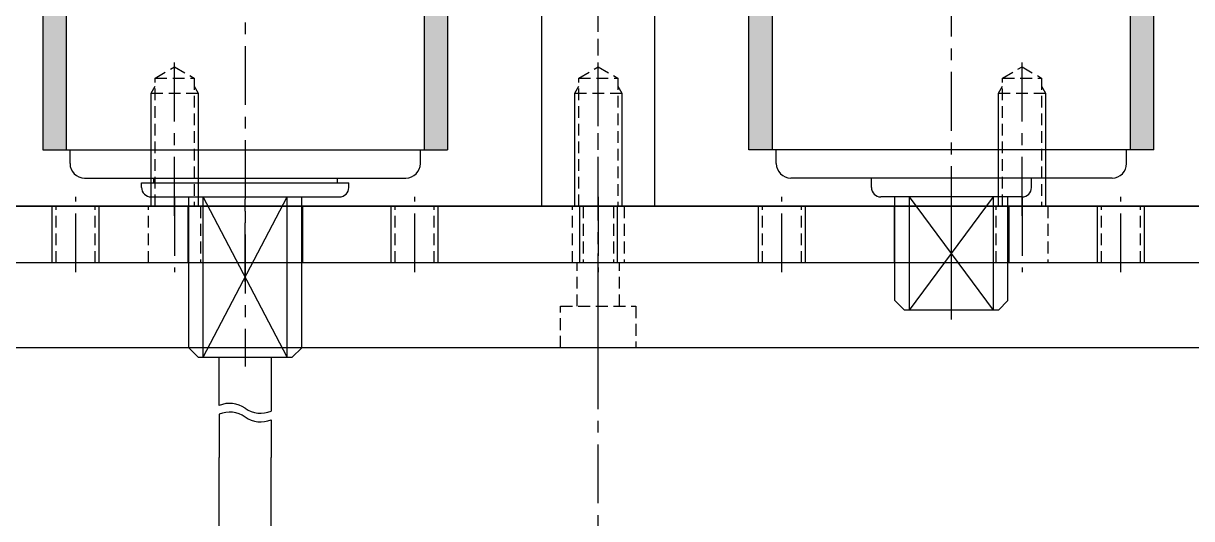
# Model space of a CAD drawing. Header units: inches. Extents: x 0 to 77285, y -118 to 40065.
# Drawn here: x 37113.6 to 37237.7, y 16478.9 to 16531.4 of the extents above; entities that cross this region are included whole.
import ezdxf

# ---------------------------------------------------------------- set-up
doc = ezdxf.new("R2010")
doc.units = ezdxf.units.IN
doc.header["$LTSCALE"] = 5
doc.header["$MEASUREMENT"] = 0
doc.linetypes.add('CENTER', pattern=[2, 1.25, -0.25, 0.25, -0.25])
doc.linetypes.add('HIDDEN', pattern=[0.375, 0.25, -0.125])
for name, color, linetype in [('11', 1, 'CENTER'), ('22', 2, 'HIDDEN'), ('55', 5, 'Continuous'), ('77', 40, 'HIDDEN'), ('B', 123, 'Continuous'), ('G', 231, 'Continuous'), ('T', 3, 'Continuous')]:
    doc.layers.add(name, color=color, linetype=linetype)

# ---------------------------------------------------------------- blocks, each defined once
blk = doc.blocks.new('A$C42c8eb8e')
h = blk.add_hatch(color=256)
h.dxf.hatch_style = 1
h.paths.add_polyline_path([(295, -19), (5, -19), (5, -21.5), (295, -21.5)])
h.paths.add_polyline_path([(295, 21.5), (5, 21.5), (5, 19), (295, 19)])
for p, q in [((5, 21.5), (5, -21.5)), ((295, 21.5), (5, 21.5)), ((295, 19), (5, 19)), ((3.54, 18.6), (5, 18.6)), ((2, 17.06), (2, -17.06)), ((0, 10), (0, -10)), ((1, 11), (1.5, 11)), ((1.5, 11), (1.5, -11)), ((2, 9.75), (1.5, 9.75)), ((-17, 5), (-16, 6)), ((-17, 5), (-17, -5)), ((-16, 6), (0, 6)), ((-17, 4.47), (0, 4.47)), ((-17, -4.47), (0, 4.47)), ((-17, 4.47), (0, -4.47)), ((-35.5, 2.75), (-27.64, 2.75)), ((-23.06, 2.75), (-27.64, 2.75)), ((-22.13, 2.75), (-17, 2.75)), ((-35.5, -2.75), (-27.64, -2.75)), ((-23.64, -2.75), (-27.64, -2.75)), ((-17, -2.75), (-22.71, -2.75)), ((-17, -4.47), (0, -4.47)), ((-17, -5), (-16, -6)), ((-16, -6), (0, -6)), ((2, -9.75), (1.5, -9.75)), ((1, -11), (1.5, -11)), ((3.54, -18.6), (5, -18.6)), ((295, -19), (5, -19)), ((295, -21.5), (5, -21.5))]:
    blk.add_line(p, q)
for centre, radius, start, end in [((3.54, 17.06), 1.54, 90, 180), ((1, 10), 1, 90, 180), ((-25.68, 1.64), 2.85, 324.9444, 23.0267), ((-24.75, 1.64), 2.85, 324.9444, 23.0267), ((-21.01, -1.64), 2.85, 144.9444, 203.0267), ((-20.09, -1.64), 2.85, 144.9444, 203.0267), ((1, -10), 1, 180, 270), ((3.54, -17.06), 1.54, 180, 270)]:
    blk.add_arc(centre, radius, start, end)
at = {"layer": '11'}
blk.add_line((316, 0), (-18, 0), dxfattribs=at)
blk = doc.blocks.new('A$C5f907870')
h = blk.add_hatch(color=256)
h.dxf.hatch_style = 1
h.paths.add_polyline_path([(290, 21.5), (0, 21.5), (0, 19), (290, 19)])
h.paths.add_polyline_path([(290, -19), (0, -19), (0, -21.5), (290, -21.5)])
for p, q in [((0, -21.5), (0, 21.5)), ((0, 21.5), (290, 21.5)), ((0, 19), (290, 19)), ((-1.46, 18.6), (0, 18.6)), ((-3, -17.06), (-3, 17.06)), ((-5, -7.5), (-5, 7.5)), ((-4, 8.5), (-3, 8.5)), ((-17, 5), (-16, 6)), ((-17, -5), (-17, 5)), ((-16, 6), (-5, 6)), ((-17, 4.47), (-5, 4.47)), ((-17, 4.47), (-5, -4.47)), ((-17, -4.47), (-5, 4.47)), ((-17, -4.47), (-5, -4.47)), ((-17, -5), (-16, -6)), ((-16, -6), (-5, -6)), ((-4, -8.5), (-3, -8.5)), ((-1.46, -18.6), (0, -18.6)), ((0, -19), (290, -19)), ((0, -21.5), (290, -21.5))]:
    blk.add_line(p, q)
for centre, radius, start, end in [((-1.46, 17.06), 1.54, 90, 180), ((-4, 7.5), 1, 90, 180), ((-4, -7.5), 1, 180, 270), ((-1.46, -17.06), 1.54, 180, 270)]:
    blk.add_arc(centre, radius, start, end)
at = {"layer": '11'}
blk.add_line((-18, 0), (308, 0), dxfattribs=at)
blk = doc.blocks.new('A$Cf2b6a52b')
for p, q in [((-30, 6), (255, 6)), ((68.9, 0), (68.9, 6)), ((81.1, 0), (81.1, 6)), ((143.9, 0), (143.9, 6)), ((156.1, 0), (156.1, 6)), ((-30, 0), (255, 0))]:
    blk.add_line(p, q)
at = {"layer": '11'}
for p, q in [((75, 8), (75, -2)), ((150, 8), (150, -2)), ((57, 7), (57, -1)), ((67.5, -1), (67.5, 7)), ((93, 7), (93, -1)), ((112.5, -1), (112.5, 7)), ((112.5, -1), (112.5, 7)), ((132, 7), (132, -1)), ((157.5, -1), (157.5, 7)), ((168, 7), (168, -1))]:
    blk.add_line(p, q, dxfattribs=at)
at = {"layer": '22'}
for p, q in [((54.93, 6), (54.93, 0)), ((59.07, 6), (59.07, 0)), ((90.93, 6), (90.93, 0)), ((95.07, 6), (95.07, 0)), ((109.75, 0), (109.75, 6)), ((110.88, 0), (110.88, 6)), ((114.12, 0), (114.12, 6)), ((115.25, 6), (115.25, 0)), ((129.93, 6), (129.93, 0)), ((134.07, 6), (134.07, 0)), ((165.93, 6), (165.93, 0)), ((170.07, 6), (170.07, 0))]:
    blk.add_line(p, q, dxfattribs=at)
at = {"layer": '77'}
for p, q in [((64.75, 0), (64.75, 6)), ((70.25, 6), (70.25, 0)), ((154.75, 0), (154.75, 6)), ((160.25, 6), (160.25, 0))]:
    blk.add_line(p, q, dxfattribs=at)
at = {"layer": 'T'}
for p, q in [((54.5, 6), (54.5, 0)), ((59.5, 6), (59.5, 0)), ((90.5, 6), (90.5, 0)), ((95.5, 6), (95.5, 0)), ((110.5, 0), (110.5, 6)), ((114.5, 0), (114.5, 6)), ((129.5, 6), (129.5, 0)), ((134.5, 6), (134.5, 0)), ((165.5, 6), (165.5, 0)), ((170.5, 6), (170.5, 0))]:
    blk.add_line(p, q, dxfattribs=at)
blk = doc.blocks.new('A$C284e43e4')
for p, q in [((-9, -142.5), (-9, 142.5)), ((0, -142.5), (0, 142.5)), ((6, -127.5), (6, 127.5))]:
    blk.add_line(p, q)
at = {"layer": '11'}
blk.add_line((-10, 0), (1, 0), dxfattribs=at)
at = {"layer": '22'}
for p, q in [((-9, 4), (-4.6, 4)), ((-4.6, 4), (-4.6, -4)), ((-4.6, 2.25), (0, 2.25)), ((-4.6, -2.25), (0, -2.25)), ((-4.6, -4), (-9, -4))]:
    blk.add_line(p, q, dxfattribs=at)
blk = doc.blocks.new('A$C8ed1b21d')
blk.add_line((0, 0), (0, -285))
at = {"layer": '11'}
for p, q in [((-1, -97.5), (15.79, -97.5)), ((-1, -142.5), (368, -142.5)), ((-1, -187.5), (15.79, -187.5))]:
    blk.add_line(p, q, dxfattribs=at)
at = {"layer": '22'}
for p, q in [((0, -95.43), (13.6, -95.43)), ((12, -95), (12, -100)), ((13.6, -95.43), (14.79, -97.5)), ((13.6, -95.43), (13.6, -99.57)), ((14.79, -97.5), (13.6, -99.57)), ((13.6, -99.57), (0, -99.57)), ((0, -185.43), (13.6, -185.43)), ((12, -185), (12, -190)), ((13.6, -185.43), (14.79, -187.5)), ((13.6, -185.43), (13.6, -189.57)), ((14.79, -187.5), (13.6, -189.57)), ((13.6, -189.57), (0, -189.57))]:
    blk.add_line(p, q, dxfattribs=at)
at = {"layer": 'T'}
for p, q in [((0, -95), (12, -95)), ((12, -95), (12.75, -95.43)), ((12, -100), (0, -100)), ((12.75, -99.57), (12, -100)), ((0, -185), (12, -185)), ((12, -185), (12.75, -185.43)), ((12.75, -189.57), (12, -190)), ((12, -190), (0, -190))]:
    blk.add_line(p, q, dxfattribs=at)
blk = doc.blocks.new('A$C873b79c8')
for p, q in [((0, -6), (0, 6)), ((0, 6), (302, 6, 0)), ((0, -6), (302, -6, 0))]:
    blk.add_line(p, q)
at = {"layer": '11'}
blk.add_line((-1, 0), (303, 0, 0), dxfattribs=at)
at = {"layer": '22'}
for p, q in [((12, 2.5), (12, -2.5)), ((0, 2.07), (13.6, 2.07)), ((13.6, 2.07), (14.79, 0)), ((13.6, 2.07), (13.6, -2.07)), ((14.79, 0), (13.6, -2.07)), ((13.6, -2.07), (0, -2.07))]:
    blk.add_line(p, q, dxfattribs=at)
at = {"layer": 'T'}
for p, q in [((0, 2.5), (12, 2.5)), ((12, 2.5), (12.75, 2.07)), ((12.75, -2.07), (12, -2.5)), ((12, -2.5), (0, -2.5))]:
    blk.add_line(p, q, dxfattribs=at)
blk = doc.blocks.new('A$C13977790')
blk.add_blockref('A$Cf2b6a52b', (-112.5, 183.5))
at = {"rotation": 270}
for name, p in [('A$C8ed1b21d', (142.5, 183.5)), ('A$C873b79c8', (0, 183.5, 0))]:
    blk.add_blockref(name, p, dxfattribs=at)
at = {"layer": '55', "rotation": 270}
blk.add_blockref('A$C42c8eb8e', (37.5, 182.5), dxfattribs=at)
at = {"layer": 'B', "rotation": 270}
blk.add_blockref('A$C5f907870', (-37.5, 177.5), dxfattribs=at)
at = {"layer": 'G', "rotation": 270}
blk.add_blockref('A$C284e43e4', (0, 189.5), dxfattribs=at)
blk = doc.blocks.new('A$C249d82d8')
at = {"layer": '11'}
blk.add_line((6920, 0, 0), (290, 0), dxfattribs=at)

msp = doc.modelspace()

# ---------------------------------------------------------------- block references
for name, p, rotation in [('A$C249d82d8', (37174.6497809, 22990.55047629, 0), 270), ('A$C13977790', (37174.6497809, 16695.55047629), 180)]:
    msp.add_blockref(name, p, dxfattribs=dict(rotation=rotation))

doc.saveas('drawing.dxf')
